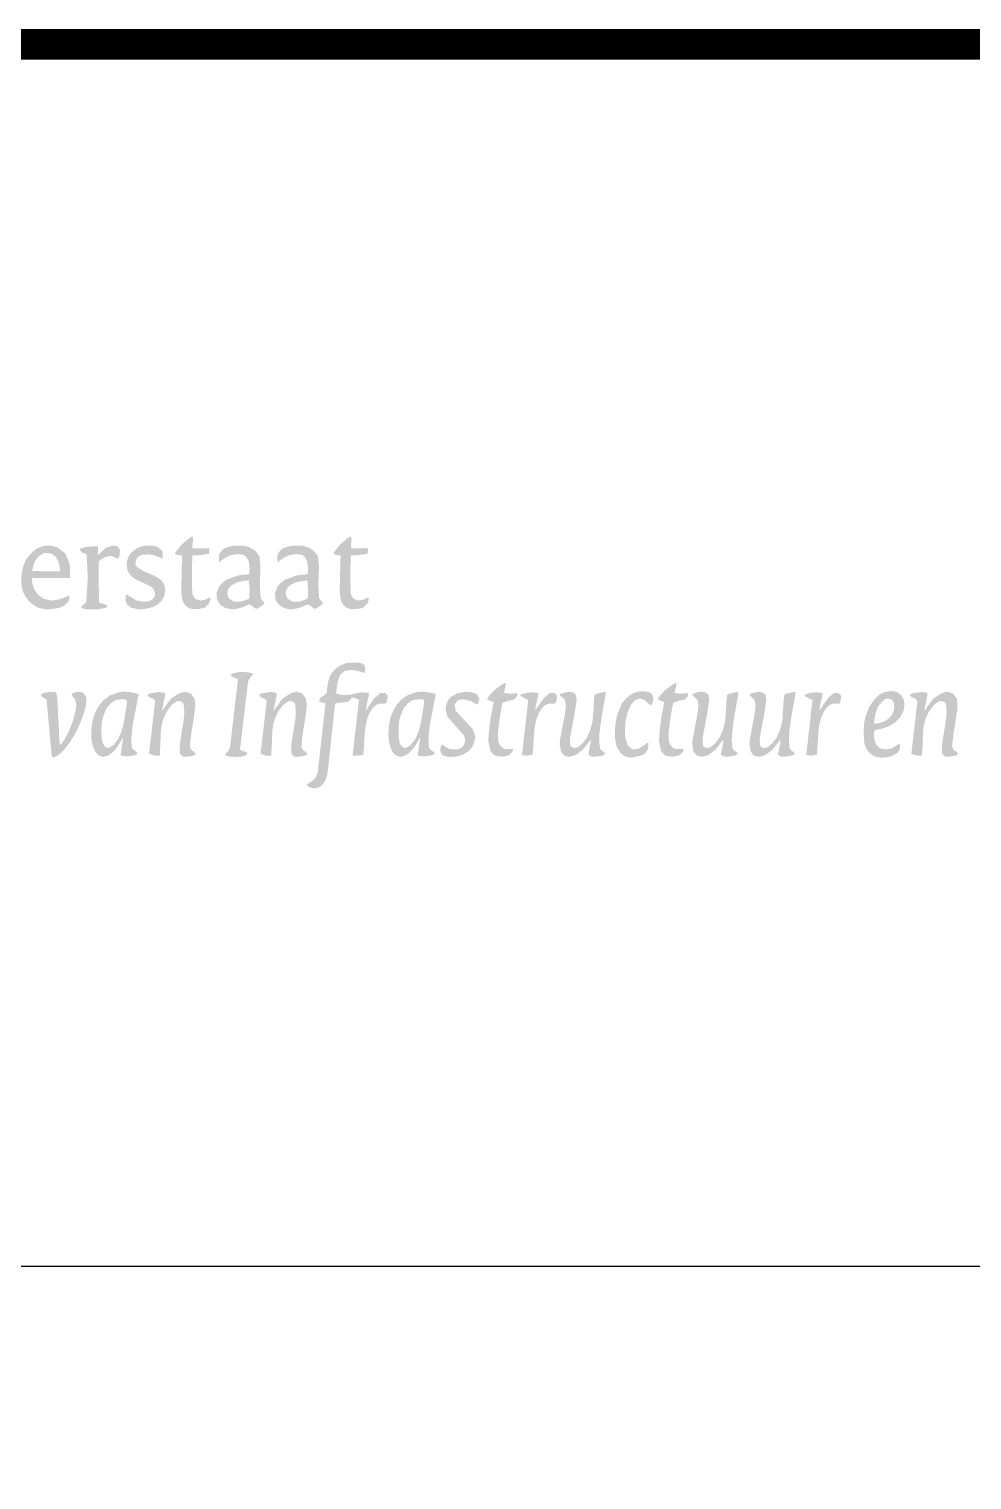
# Model space of a CAD drawing. Extents: x -180 to 14, y -9 to 47.
# Drawn here: x -115.09 to -99.65, y 23.5 to 47.25 of the extents above; entities that cross this region are included whole.
import ezdxf

# ---------------------------------------------------------------- set-up
doc = ezdxf.new("R2010")
doc.units = 0
doc.header["$MEASUREMENT"] = 0
doc.layers.add('TO-XX-STEMPEL', color=7, linetype='CONTINUOUS')
doc.layers.add('TO-XX-STEMPEL @ 1', color=7, linetype='CONTINUOUS')

# ---------------------------------------------------------------- blocks, each defined once
blk = doc.blocks.new('RIJKSLOGO-KLEIN')
at = {"layer": 'TO-XX-STEMPEL @ 1', "linetype": 'Continuous', "lineweight": 0}
h = blk.add_hatch(color=256, dxfattribs=at)
h.paths.add_polyline_path([(58.411, -7.973), (58.332, -7.918), (58.246, -7.882), (58.175, -7.87), (58.136, -7.864), (57.98, -7.859), (57.824, -7.864), (57.763, -7.87), (57.701, -7.876), (57.674, -7.881), (57.622, -7.891), (57.601, -7.914), (57.607, -7.937), (57.674, -7.963), (57.735, -7.984), (57.735, -8.529), (57.721, -9.1), (57.649, -9.164), (57.612, -9.195), (57.629, -9.219), (57.67, -9.228), (57.701, -9.234), (57.802, -9.239), (57.902, -9.234), (57.941, -9.228), (58.016, -9.215), (58.058, -9.184), (58.052, -9.161), (57.985, -9.14), (57.924, -9.125), (57.924, -8.683), (57.972, -8.683), (58.033, -8.696), (58.072, -8.749), (58.172, -8.899), (58.253, -9.017), (58.303, -9.089), (58.376, -9.185), (58.437, -9.232), (58.547, -9.246), (58.659, -9.222), (58.687, -9.203), (58.692, -9.185), (58.632, -9.135), (58.533, -9.063), (58.347, -8.827), (58.206, -8.629), (58.269, -8.598), (58.35, -8.553), (58.406, -8.499), (58.464, -8.401), (58.492, -8.32), (58.497, -8.293), (58.503, -8.226), (58.478, -8.084)])
h.paths.add_polyline_path([(58.3, -8.15), (58.314, -8.254), (58.304, -8.348), (58.27, -8.436), (58.211, -8.51), (58.115, -8.565), (57.993, -8.582), (57.926, -8.577), (57.924, -8.276), (57.924, -7.981), (58.01, -7.981), (58.119, -7.988), (58.23, -8.051)], flags=16)
h.paths.add_polyline_path([(59.098, -7.844), (59.044, -7.784), (58.947, -7.778), (58.906, -7.804), (58.878, -7.846), (58.871, -7.903), (58.889, -7.958), (58.927, -7.999), (58.977, -8.015), (59.056, -7.987), (59.099, -7.92)])
h.paths.add_polyline_path([(59.077, -8.248), (59.081, -8.228), (58.994, -8.215), (58.904, -8.221), (58.87, -8.226), (58.8, -8.239), (58.768, -8.255), (58.759, -8.275), (58.827, -8.326), (58.893, -8.353), (58.893, -8.732), (58.866, -9.138), (58.81, -9.181), (58.781, -9.219), (58.821, -9.239), (58.846, -9.245), (58.945, -9.25), (59.048, -9.245), (59.087, -9.239), (59.157, -9.225), (59.193, -9.194), (59.156, -9.163), (59.104, -9.15), (59.079, -9.142), (59.071, -8.694)])
h.paths.add_polyline_path([(59.644, -8.281), (59.649, -8.245), (59.618, -8.226), (59.562, -8.215), (59.471, -8.221), (59.438, -8.226), (59.368, -8.239), (59.327, -8.27), (59.334, -8.295), (59.401, -8.327), (59.46, -8.353), (59.46, -8.893), (59.449, -9.476), (59.414, -9.564), (59.362, -9.63), (59.299, -9.663), (59.271, -9.677), (59.287, -9.706), (59.326, -9.737), (59.392, -9.751), (59.468, -9.739), (59.53, -9.698), (59.578, -9.639), (59.603, -9.581), (59.616, -9.523), (59.622, -9.495), (59.627, -9.462), (59.633, -9.428), (59.638, -8.855)])
h.paths.add_polyline_path([(59.666, -7.844), (59.611, -7.784), (59.55, -7.771), (59.494, -7.791), (59.454, -7.836), (59.438, -7.902), (59.473, -7.977), (59.544, -8.015), (59.624, -7.987), (59.667, -7.92)])
h.paths.add_polyline_path([(60.179, -7.747), (60.183, -7.722), (60.091, -7.703), (59.995, -7.709), (59.961, -7.714), (59.892, -7.727), (59.85, -7.759), (59.869, -7.79), (59.942, -7.822), (59.995, -7.84), (59.995, -8.476), (59.968, -9.138), (59.912, -9.181), (59.883, -9.219), (59.923, -9.239), (59.948, -9.245), (60.042, -9.25), (60.139, -9.245), (60.173, -9.239), (60.206, -9.234), (60.232, -9.228), (60.271, -9.218), (60.283, -9.194), (60.234, -9.161), (60.179, -9.14), (60.173, -8.927), (60.175, -8.72), (60.248, -8.815), (60.34, -8.933), (60.429, -9.05), (60.536, -9.185), (60.61, -9.238), (60.705, -9.249), (60.801, -9.219), (60.829, -9.185), (60.78, -9.147), (60.703, -9.096), (60.518, -8.876), (60.356, -8.67), (60.358, -8.647), (60.418, -8.605), (60.523, -8.522), (60.614, -8.426), (60.671, -8.343), (60.7, -8.266), (60.692, -8.224), (60.616, -8.215), (60.532, -8.223), (60.507, -8.245), (60.487, -8.309), (60.431, -8.413), (60.292, -8.563), (60.18, -8.659), (60.173, -8.205)])
h.paths.add_polyline_path([(61.165, -8.356), (61.264, -8.349), (61.373, -8.363), (61.475, -8.406), (61.503, -8.418), (61.513, -8.4), (61.507, -8.295), (61.428, -8.227), (61.353, -8.209), (61.28, -8.204), (61.179, -8.215), (61.088, -8.247), (60.989, -8.327), (60.941, -8.404), (60.92, -8.49), (60.926, -8.578), (60.96, -8.664), (61.006, -8.715), (61.087, -8.768), (61.216, -8.826), (61.323, -8.879), (61.368, -8.929), (61.387, -8.988), (61.378, -9.045), (61.341, -9.087), (61.287, -9.115), (61.202, -9.128), (61.078, -9.103), (60.957, -9.028), (60.918, -9.001), (60.904, -9.048), (60.902, -9.094), (60.907, -9.121), (60.93, -9.173), (60.991, -9.222), (61.071, -9.239), (61.105, -9.245), (61.144, -9.25), (61.184, -9.247), (61.247, -9.236), (61.342, -9.214), (61.425, -9.172), (61.49, -9.112), (61.535, -9.037), (61.554, -8.938), (61.535, -8.838), (61.481, -8.764), (61.384, -8.704), (61.296, -8.666), (61.194, -8.624), (61.091, -8.557), (61.068, -8.523), (61.063, -8.486), (61.09, -8.404)])
h.paths.add_polyline_path([(61.914, -8.316), (61.976, -8.288), (62.021, -8.266), (62.031, -8.241), (61.825, -8.215), (61.62, -8.24), (61.623, -8.269), (61.659, -8.293), (61.703, -8.326), (61.754, -8.456), (61.798, -8.582), (61.865, -8.777), (61.931, -8.972), (61.978, -9.101), (62.021, -9.236), (62.068, -9.25), (62.121, -9.24), (62.165, -9.111), (62.204, -8.983), (62.243, -8.861), (62.288, -8.727), (62.345, -8.547), (62.365, -8.49), (62.386, -8.52), (62.399, -8.567), (62.416, -8.627), (62.432, -8.683), (62.449, -8.738), (62.466, -8.794), (62.482, -8.85), (62.499, -8.905), (62.516, -8.961), (62.533, -9.017), (62.549, -9.072), (62.566, -9.132), (62.585, -9.197), (62.608, -9.242), (62.644, -9.25), (62.688, -9.246), (62.718, -9.182), (62.75, -9.099), (62.777, -9.022), (62.805, -8.95), (62.833, -8.877), (62.862, -8.8), (62.878, -8.76), (62.893, -8.721), (62.922, -8.644), (62.95, -8.567), (63.002, -8.429), (63.08, -8.289), (63.111, -8.239), (62.943, -8.215), (62.778, -8.242), (62.84, -8.295), (62.9, -8.328), (62.822, -8.566), (62.744, -8.81), (62.714, -8.906), (62.682, -8.991), (62.671, -8.956), (62.653, -8.895), (62.644, -8.861), (62.634, -8.824), (62.616, -8.76), (62.598, -8.697), (62.588, -8.66), (62.577, -8.621), (62.566, -8.582), (62.556, -8.546), (62.538, -8.482), (62.521, -8.419), (62.51, -8.382), (62.5, -8.345), (62.497, -8.317), (62.522, -8.29), (62.554, -8.239), (62.188, -8.242), (62.248, -8.294), (62.293, -8.32), (62.298, -8.346), (62.288, -8.381), (62.265, -8.454), (62.243, -8.527), (62.215, -8.616), (62.187, -8.705), (62.165, -8.772), (62.125, -8.901), (62.099, -8.977), (62.084, -8.959), (62.07, -8.901), (62.054, -8.844), (62.037, -8.783), (62.02, -8.719), (62.009, -8.683), (61.999, -8.646), (61.982, -8.582), (61.967, -8.527), (61.935, -8.414)])
h.paths.add_polyline_path([(63.907, -8.683), (63.913, -8.551), (63.895, -8.383), (63.837, -8.3), (63.746, -8.238), (63.672, -8.215), (63.646, -8.209), (63.557, -8.204), (63.468, -8.209), (63.434, -8.215), (63.322, -8.25), (63.277, -8.288), (63.242, -8.338), (63.231, -8.385), (63.232, -8.445), (63.237, -8.48), (63.27, -8.45), (63.347, -8.398), (63.427, -8.362), (63.536, -8.344), (63.638, -8.356), (63.683, -8.394), (63.722, -8.467), (63.735, -8.588), (63.726, -8.674), (63.657, -8.683), (63.592, -8.686), (63.54, -8.697), (63.355, -8.765), (63.281, -8.822), (63.227, -8.889), (63.192, -8.991), (63.201, -9.089), (63.251, -9.171), (63.337, -9.227), (63.394, -9.239), (63.421, -9.245), (63.459, -9.25), (63.501, -9.245), (63.531, -9.239), (63.622, -9.215), (63.713, -9.172), (63.744, -9.172), (63.786, -9.203), (63.828, -9.236), (63.859, -9.238), (63.97, -9.165), (63.979, -9.146), (63.96, -9.122), (63.916, -9.068), (63.902, -8.864)])
h.paths.add_polyline_path([(63.721, -8.773), (63.735, -8.921), (63.73, -9.072), (63.673, -9.097), (63.603, -9.117), (63.579, -9.122), (63.492, -9.122), (63.46, -9.112), (63.395, -9.071), (63.367, -8.993), (63.382, -8.921), (63.433, -8.862), (63.536, -8.803), (63.654, -8.783), (63.702, -8.777)], flags=16)
h.paths.add_polyline_path([(64.425, -8.671), (64.433, -8.368), (64.57, -8.36), (64.707, -8.34), (64.714, -8.285), (64.713, -8.249), (64.436, -8.248), (64.436, -8.201), (64.442, -8.148), (64.447, -8.101), (64.441, -8.066), (64.416, -8.059), (64.266, -8.179), (64.147, -8.329), (64.166, -8.35), (64.209, -8.36), (64.257, -8.367), (64.269, -8.391), (64.264, -8.427), (64.258, -8.681), (64.252, -8.942), (64.252, -8.96), (64.258, -9.011), (64.276, -9.11), (64.325, -9.189), (64.373, -9.227), (64.416, -9.239), (64.434, -9.245), (64.522, -9.245), (64.634, -9.225), (64.71, -9.149), (64.728, -9.092), (64.724, -9.056), (64.7, -9.059), (64.641, -9.092), (64.564, -9.106), (64.478, -9.075), (64.451, -9.036), (64.432, -8.989)])
h.paths.add_polyline_path([(65.635, -8.54), (65.623, -8.486), (65.562, -8.337), (65.438, -8.238), (65.359, -8.215), (65.327, -8.209), (65.277, -8.204), (65.19, -8.215), (65.08, -8.261), (64.985, -8.344), (64.912, -8.443), (64.865, -8.561), (64.848, -8.649), (64.842, -8.683), (64.837, -8.766), (64.842, -8.85), (64.848, -8.883), (64.862, -8.949), (64.903, -9.034), (64.972, -9.124), (65.052, -9.189), (65.127, -9.225), (65.193, -9.239), (65.224, -9.245), (65.274, -9.25), (65.327, -9.245), (65.366, -9.239), (65.457, -9.227), (65.538, -9.193), (65.591, -9.143), (65.623, -9.103), (65.627, -9.061), (65.626, -9.018), (65.557, -9.051), (65.466, -9.083), (65.438, -9.089), (65.41, -9.094), (65.382, -9.1), (65.332, -9.106), (65.202, -9.075), (65.115, -9.012), (65.049, -8.916), (65.026, -8.843), (65.02, -8.816), (65.015, -8.774), (65.016, -8.738), (65.638, -8.738), (65.638, -8.641)])
h.paths.add_polyline_path([(65.018, -8.61), (65.029, -8.561), (65.059, -8.465), (65.118, -8.385), (65.219, -8.323), (65.327, -8.334), (65.398, -8.385), (65.446, -8.462), (65.46, -8.521), (65.466, -8.549), (65.471, -8.591), (65.47, -8.627), (65.245, -8.627), (65.017, -8.621)], flags=16)
h.paths.add_polyline_path([(66.106, -8.463), (66.141, -8.434), (66.204, -8.396), (66.267, -8.379), (66.307, -8.377), (66.332, -8.382), (66.415, -8.418), (66.43, -8.413), (66.45, -8.36), (66.455, -8.272), (66.411, -8.217), (66.348, -8.204), (66.227, -8.239), (66.153, -8.306), (66.095, -8.363), (66.094, -8.215), (66.03, -8.215), (65.961, -8.221), (65.922, -8.226), (65.841, -8.24), (65.805, -8.256), (65.795, -8.276), (65.834, -8.318), (65.88, -8.337), (65.908, -8.35), (65.928, -8.737), (65.901, -9.138), (65.845, -9.181), (65.817, -9.219), (65.856, -9.239), (65.881, -9.245), (65.992, -9.25), (66.104, -9.247), (66.163, -9.236), (66.235, -9.22), (66.25, -9.193), (66.208, -9.163), (66.145, -9.15), (66.114, -9.142), (66.106, -8.798)])
h.paths.add_polyline_path([(66.712, -8.523), (66.707, -8.486), (66.734, -8.404), (66.809, -8.356), (66.907, -8.349), (67.017, -8.363), (67.119, -8.406), (67.147, -8.418), (67.156, -8.4), (67.15, -8.295), (67.071, -8.227), (66.996, -8.209), (66.924, -8.204), (66.823, -8.215), (66.732, -8.247), (66.632, -8.327), (66.585, -8.404), (66.564, -8.49), (66.57, -8.578), (66.604, -8.664), (66.65, -8.715), (66.731, -8.768), (66.86, -8.826), (66.967, -8.879), (67.012, -8.929), (67.031, -8.988), (67.021, -9.045), (66.985, -9.087), (66.931, -9.115), (66.846, -9.128), (66.721, -9.103), (66.601, -9.028), (66.561, -9.001), (66.547, -9.048), (66.545, -9.094), (66.551, -9.121), (66.574, -9.173), (66.635, -9.222), (66.715, -9.239), (66.749, -9.245), (66.788, -9.25), (66.827, -9.247), (66.89, -9.236), (66.986, -9.214), (67.068, -9.172), (67.134, -9.112), (67.179, -9.037), (67.197, -8.938), (67.178, -8.838), (67.125, -8.764), (67.028, -8.704), (66.94, -8.666), (66.838, -8.624), (66.735, -8.557)])
h.paths.add_polyline_path([(70.37, -8.36), (70.506, -8.34), (70.513, -8.285), (70.513, -8.249), (70.236, -8.248), (70.236, -8.201), (70.242, -8.148), (70.246, -8.101), (70.241, -8.066), (70.216, -8.059), (70.066, -8.179), (69.947, -8.329), (69.966, -8.35), (70.008, -8.36), (70.057, -8.367), (70.069, -8.391), (70.063, -8.427), (70.058, -8.681), (70.051, -8.942), (70.051, -8.96), (70.058, -9.011), (70.067, -9.087), (70.092, -9.15), (70.124, -9.189), (70.172, -9.227), (70.216, -9.239), (70.233, -9.245), (70.322, -9.245), (70.433, -9.225), (70.509, -9.149), (70.528, -9.092), (70.523, -9.056), (70.499, -9.059), (70.441, -9.092), (70.363, -9.106), (70.277, -9.075), (70.251, -9.036), (70.231, -8.989), (70.225, -8.671), (70.233, -8.368)])
h.paths.add_polyline_path([(69.695, -8.383), (69.636, -8.3), (69.545, -8.238), (69.472, -8.215), (69.445, -8.209), (69.356, -8.204), (69.267, -8.209), (69.234, -8.215), (69.121, -8.25), (69.077, -8.288), (69.042, -8.338), (69.031, -8.385), (69.032, -8.445), (69.037, -8.48), (69.069, -8.45), (69.147, -8.398), (69.227, -8.362), (69.336, -8.344), (69.438, -8.356), (69.483, -8.394), (69.521, -8.467), (69.534, -8.588), (69.526, -8.674), (69.456, -8.683), (69.392, -8.686), (69.34, -8.697), (69.155, -8.765), (69.081, -8.822), (69.027, -8.889), (68.992, -8.991), (69.001, -9.089), (69.051, -9.171), (69.137, -9.227), (69.194, -9.239), (69.22, -9.245), (69.259, -9.25), (69.301, -9.245), (69.331, -9.239), (69.422, -9.215), (69.513, -9.172), (69.544, -9.172), (69.586, -9.203), (69.628, -9.236), (69.659, -9.238), (69.77, -9.165), (69.778, -9.146), (69.759, -9.122), (69.716, -9.068), (69.701, -8.864), (69.707, -8.683), (69.713, -8.551)])
h.paths.add_polyline_path([(69.521, -8.773), (69.534, -8.921), (69.529, -9.072), (69.473, -9.097), (69.403, -9.117), (69.379, -9.122), (69.292, -9.122), (69.26, -9.112), (69.195, -9.071), (69.167, -8.993), (69.181, -8.921), (69.232, -8.862), (69.336, -8.803), (69.453, -8.783), (69.501, -8.777)], flags=16)
h.paths.add_polyline_path([(68.738, -8.383), (68.679, -8.3), (68.588, -8.238), (68.515, -8.215), (68.488, -8.209), (68.399, -8.204), (68.31, -8.209), (68.277, -8.215), (68.164, -8.25), (68.12, -8.288), (68.085, -8.338), (68.074, -8.385), (68.074, -8.445), (68.079, -8.48), (68.112, -8.45), (68.189, -8.398), (68.269, -8.362), (68.378, -8.344), (68.48, -8.356), (68.525, -8.394), (68.564, -8.467), (68.577, -8.588), (68.569, -8.674), (68.499, -8.683), (68.434, -8.686), (68.382, -8.697), (68.198, -8.765), (68.123, -8.822), (68.069, -8.889), (68.034, -8.991), (68.044, -9.089), (68.093, -9.171), (68.179, -9.227), (68.236, -9.239), (68.263, -9.245), (68.302, -9.25), (68.343, -9.245), (68.373, -9.239), (68.464, -9.215), (68.556, -9.172), (68.587, -9.172), (68.628, -9.203), (68.671, -9.236), (68.702, -9.238), (68.812, -9.165), (68.821, -9.146), (68.802, -9.122), (68.759, -9.068), (68.744, -8.864), (68.75, -8.683), (68.755, -8.551)])
h.paths.add_polyline_path([(68.564, -8.773), (68.577, -8.921), (68.572, -9.072), (68.516, -9.097), (68.446, -9.117), (68.421, -9.122), (68.335, -9.122), (68.302, -9.112), (68.237, -9.071), (68.21, -8.993), (68.224, -8.921), (68.275, -8.862), (68.379, -8.803), (68.496, -8.783), (68.544, -8.777)], flags=16)
h.paths.add_polyline_path([(67.639, -8.368), (67.776, -8.36), (67.913, -8.34), (67.92, -8.285), (67.919, -8.249), (67.642, -8.248), (67.642, -8.201), (67.648, -8.148), (67.653, -8.101), (67.647, -8.066), (67.622, -8.059), (67.472, -8.179), (67.353, -8.329), (67.372, -8.35), (67.415, -8.36), (67.463, -8.367), (67.475, -8.391), (67.469, -8.427), (67.464, -8.681), (67.458, -8.942), (67.458, -8.96), (67.464, -9.011), (67.473, -9.087), (67.498, -9.15), (67.531, -9.189), (67.579, -9.227), (67.622, -9.239), (67.64, -9.245), (67.728, -9.245), (67.84, -9.225), (67.916, -9.149), (67.934, -9.092), (67.93, -9.056), (67.906, -9.059), (67.847, -9.092), (67.77, -9.106), (67.684, -9.075), (67.657, -9.036), (67.638, -8.989), (67.631, -8.671)])
h = blk.add_hatch(color=256, dxfattribs=at)
h.paths.add_polyline_path([(68.482, -11.02), (68.488, -10.97), (68.494, -10.92), (68.499, -10.876), (68.505, -10.831), (68.51, -10.781), (68.516, -10.731), (68.521, -10.686), (68.527, -10.642), (68.533, -10.592), (68.538, -10.542), (68.544, -10.491), (68.559, -10.409), (68.6, -10.35), (68.633, -10.313), (68.617, -10.294), (68.581, -10.286), (68.555, -10.28), (68.466, -10.274), (68.377, -10.28), (68.352, -10.286), (68.293, -10.3), (68.266, -10.33), (68.303, -10.361), (68.354, -10.375), (68.387, -10.395), (68.382, -10.43), (68.377, -10.475), (68.371, -10.519), (68.366, -10.569), (68.36, -10.619), (68.354, -10.67), (68.349, -10.72), (68.343, -10.764), (68.338, -10.809), (68.332, -10.859), (68.327, -10.909), (68.321, -10.953), (68.315, -10.998), (68.31, -11.048), (68.304, -11.098), (68.299, -11.148), (68.293, -11.198), (68.288, -11.243), (68.282, -11.287), (68.277, -11.337), (68.271, -11.388), (68.265, -11.438), (68.26, -11.488), (68.254, -11.514), (68.238, -11.557), (68.199, -11.596), (68.176, -11.626), (68.194, -11.646), (68.234, -11.655), (68.263, -11.66), (68.341, -11.666), (68.421, -11.66), (68.451, -11.655), (68.51, -11.641), (68.544, -11.612), (68.523, -11.584), (68.471, -11.57), (68.429, -11.557), (68.419, -11.522), (68.427, -11.488), (68.432, -11.443), (68.438, -11.399), (68.443, -11.349), (68.449, -11.299), (68.455, -11.254), (68.46, -11.209), (68.466, -11.159), (68.471, -11.109), (68.476, -11.068)])
h.paths.add_polyline_path([(69.501, -10.714), (69.44, -10.627), (69.347, -10.597), (69.255, -10.619), (69.114, -10.711), (68.998, -10.871), (68.97, -10.916), (68.972, -10.887), (68.978, -10.859), (68.983, -10.831), (68.989, -10.803), (68.995, -10.775), (69, -10.747), (69.011, -10.697), (69.022, -10.641), (69.01, -10.617), (68.973, -10.606), (68.921, -10.604), (68.872, -10.608), (68.78, -10.622), (68.744, -10.638), (68.733, -10.659), (68.77, -10.695), (68.822, -10.709), (68.858, -10.749), (68.85, -10.809), (68.844, -10.853), (68.839, -10.898), (68.833, -10.948), (68.828, -10.998), (68.822, -11.048), (68.816, -11.098), (68.811, -11.143), (68.805, -11.187), (68.8, -11.237), (68.794, -11.287), (68.789, -11.337), (68.783, -11.388), (68.777, -11.432), (68.772, -11.477), (68.766, -11.527), (68.76, -11.577), (68.756, -11.613), (68.845, -11.643), (68.933, -11.643), (68.933, -11.579), (68.939, -11.51), (68.944, -11.371), (68.95, -11.232), (68.956, -11.193), (68.961, -11.154), (68.967, -11.126), (68.987, -11.049), (69.044, -10.923), (69.134, -10.805), (69.217, -10.751), (69.279, -10.753), (69.321, -10.793), (69.334, -10.917), (69.328, -11.02), (69.323, -11.059), (69.317, -11.098), (69.312, -11.132), (69.306, -11.165), (69.301, -11.198), (69.295, -11.232), (69.29, -11.265), (69.284, -11.299), (69.278, -11.337), (69.273, -11.376), (69.267, -11.415), (69.262, -11.454), (69.256, -11.53), (69.264, -11.617), (69.307, -11.659), (69.392, -11.66), (69.493, -11.641), (69.523, -11.61), (69.49, -11.577), (69.448, -11.551), (69.424, -11.495), (69.429, -11.443), (69.434, -11.393), (69.44, -11.343), (69.445, -11.299), (69.451, -11.254), (69.456, -11.221), (69.462, -11.187), (69.468, -11.154), (69.473, -11.12), (69.479, -11.087), (69.484, -11.054), (69.49, -11.015), (69.495, -10.976), (69.501, -10.937), (69.507, -10.898), (69.512, -10.818)])
h.paths.add_polyline_path([(70.251, -10.689), (70.313, -10.706), (70.369, -10.736), (70.364, -10.753), (70.358, -10.803), (70.353, -10.853), (70.347, -10.903), (70.341, -10.953), (70.336, -11.004), (70.33, -11.054), (70.325, -11.104), (70.319, -11.154), (70.314, -11.198), (70.308, -11.243), (70.302, -11.293), (70.297, -11.343), (70.291, -11.393), (70.286, -11.443), (70.28, -11.493), (70.276, -11.542), (70.268, -11.595), (70.265, -11.644), (70.348, -11.644), (70.439, -11.628), (70.447, -11.514), (70.453, -11.41), (70.458, -11.332), (70.464, -11.254), (70.469, -11.209), (70.475, -11.165), (70.481, -11.137), (70.498, -11.054), (70.539, -10.948), (70.587, -10.871), (70.642, -10.82), (70.696, -10.794), (70.796, -10.793), (70.815, -10.782), (70.826, -10.746), (70.831, -10.72), (70.837, -10.697), (70.829, -10.649), (70.797, -10.621), (70.715, -10.621), (70.625, -10.696), (70.528, -10.832), (70.484, -10.905), (70.486, -10.853), (70.492, -10.825), (70.497, -10.798), (70.503, -10.77), (70.514, -10.72), (70.525, -10.67), (70.531, -10.641), (70.531, -10.627), (70.51, -10.615), (70.425, -10.608), (70.36, -10.612), (70.31, -10.624), (70.245, -10.643), (70.109, -10.653), (69.991, -10.628), (69.996, -10.597), (70.002, -10.553), (70.007, -10.508), (70.013, -10.464), (70.048, -10.34), (70.085, -10.297), (70.141, -10.255), (70.238, -10.241), (70.332, -10.252), (70.418, -10.282), (70.459, -10.286), (70.473, -10.233), (70.459, -10.16), (70.398, -10.13), (70.369, -10.124), (70.269, -10.119), (70.154, -10.13), (70.051, -10.173), (69.97, -10.234), (69.919, -10.295), (69.883, -10.365), (69.868, -10.418), (69.863, -10.441), (69.857, -10.475), (69.852, -10.508), (69.846, -10.553), (69.839, -10.62), (69.791, -10.662), (69.733, -10.699), (69.713, -10.752), (69.769, -10.776), (69.824, -10.79), (69.818, -10.809), (69.813, -10.853), (69.807, -10.898), (69.802, -10.948), (69.796, -10.998), (69.79, -11.048), (69.785, -11.098), (69.779, -11.148), (69.774, -11.198), (69.768, -11.248), (69.763, -11.299), (69.757, -11.349), (69.751, -11.399), (69.746, -11.443), (69.74, -11.488), (69.735, -11.538), (69.729, -11.588), (69.724, -11.638), (69.718, -11.688), (69.713, -11.738), (69.707, -11.788), (69.701, -11.838), (69.691, -11.923), (69.66, -11.996), (69.611, -12.053), (69.546, -12.093), (69.512, -12.118), (69.535, -12.15), (69.579, -12.167), (69.599, -12.172), (69.639, -12.178), (69.712, -12.165), (69.776, -12.117), (69.826, -12.029), (69.846, -11.957), (69.852, -11.933), (69.857, -11.888), (69.863, -11.844), (69.868, -11.794), (69.874, -11.744), (69.879, -11.688), (69.885, -11.632), (69.891, -11.582), (69.896, -11.532), (69.902, -11.482), (69.907, -11.432), (69.913, -11.376), (69.918, -11.321), (69.924, -11.271), (69.93, -11.221), (69.935, -11.17), (69.941, -11.12), (69.946, -11.065), (69.952, -11.009), (69.957, -10.959), (69.963, -10.909), (69.969, -10.855), (69.977, -10.791), (70.063, -10.775), (70.174, -10.764), (70.227, -10.734), (70.247, -10.702)])
h.paths.add_polyline_path([(71.61, -10.709), (71.616, -10.681), (71.622, -10.652), (71.626, -10.64), (71.566, -10.619), (71.538, -10.614), (71.505, -10.608), (71.471, -10.603), (71.399, -10.597), (71.328, -10.601), (71.28, -10.613), (71.157, -10.658), (71.046, -10.739), (70.976, -10.827), (70.937, -10.891), (70.916, -10.941), (70.882, -11.021), (70.87, -11.081), (70.865, -11.109), (70.859, -11.148), (70.854, -11.187), (70.848, -11.287), (70.854, -11.388), (70.859, -11.416), (70.881, -11.503), (70.918, -11.584), (70.973, -11.641), (71.038, -11.666), (71.112, -11.649), (71.187, -11.601), (71.262, -11.521), (71.332, -11.41), (71.367, -11.347), (71.366, -11.388), (71.36, -11.427), (71.354, -11.465), (71.349, -11.499), (71.343, -11.532), (71.338, -11.571), (71.332, -11.611), (71.327, -11.63), (71.347, -11.647), (71.427, -11.655), (71.492, -11.651), (71.541, -11.64), (71.597, -11.624), (71.604, -11.598), (71.579, -11.573), (71.539, -11.549), (71.512, -11.512), (71.505, -11.399), (71.51, -11.299), (71.516, -11.248), (71.521, -11.198), (71.527, -11.154), (71.533, -11.109), (71.538, -11.081), (71.544, -11.054), (71.549, -11.026), (71.555, -10.998), (71.56, -10.97), (71.566, -10.942), (71.571, -10.914), (71.577, -10.887), (71.583, -10.859), (71.588, -10.831), (71.594, -10.798), (71.599, -10.764), (71.605, -10.736)])
h.paths.add_polyline_path([(71.43, -10.728), (71.432, -10.786), (71.427, -10.825), (71.421, -10.864), (71.416, -10.898), (71.41, -10.931), (71.405, -10.965), (71.399, -10.998), (71.393, -11.031), (71.388, -11.065), (71.382, -11.093), (71.377, -11.12), (71.371, -11.148), (71.345, -11.243), (71.288, -11.374), (71.215, -11.469), (71.143, -11.514), (71.107, -11.517), (71.096, -11.51), (71.069, -11.491), (71.036, -11.445), (71.026, -11.389), (71.02, -11.365), (71.015, -11.237), (71.02, -11.109), (71.026, -11.081), (71.05, -10.984), (71.099, -10.868), (71.169, -10.786), (71.251, -10.733), (71.353, -10.72)], flags=16)
h.paths.add_polyline_path([(71.988, -10.734), (72.075, -10.72), (72.204, -10.752), (72.249, -10.779), (72.281, -10.803), (72.303, -10.804), (72.322, -10.775), (72.34, -10.714), (72.302, -10.642), (72.22, -10.608), (72.195, -10.603), (72.117, -10.597), (71.975, -10.622), (71.866, -10.687), (71.829, -10.734), (71.797, -10.8), (71.783, -10.881), (71.815, -11.006), (71.95, -11.159), (72.086, -11.315), (72.105, -11.382), (72.097, -11.445), (72.063, -11.499), (72.007, -11.536), (71.93, -11.543), (71.838, -11.531), (71.765, -11.488), (71.728, -11.46), (71.708, -11.493), (71.696, -11.547), (71.708, -11.599), (71.738, -11.639), (71.782, -11.655), (71.803, -11.66), (71.875, -11.666), (71.99, -11.654), (72.089, -11.618), (72.172, -11.56), (72.235, -11.481), (72.274, -11.348), (72.234, -11.214), (72.09, -11.06), (71.948, -10.906), (71.933, -10.805)])
h.paths.add_polyline_path([(72.662, -11.098), (72.668, -11.054), (72.674, -11.02), (72.679, -10.987), (72.685, -10.953), (72.69, -10.92), (72.696, -10.887), (72.701, -10.853), (72.707, -10.825), (72.714, -10.78), (72.797, -10.751), (72.904, -10.727), (72.949, -10.681), (72.962, -10.636), (72.945, -10.619), (72.918, -10.625), (72.826, -10.63), (72.74, -10.616), (72.746, -10.597), (72.751, -10.569), (72.757, -10.542), (72.763, -10.514), (72.769, -10.485), (72.774, -10.465), (72.761, -10.453), (72.703, -10.482), (72.584, -10.572), (72.489, -10.675), (72.463, -10.726), (72.519, -10.748), (72.573, -10.769), (72.568, -10.786), (72.562, -10.814), (72.557, -10.842), (72.551, -10.87), (72.546, -10.898), (72.54, -10.931), (72.534, -10.965), (72.529, -10.992), (72.523, -11.02), (72.518, -11.065), (72.512, -11.109), (72.507, -11.154), (72.501, -11.198), (72.495, -11.254), (72.49, -11.31), (72.484, -11.393), (72.514, -11.556), (72.55, -11.61), (72.603, -11.648), (72.713, -11.661), (72.816, -11.639), (72.872, -11.59), (72.896, -11.543), (72.865, -11.534), (72.757, -11.537), (72.713, -11.515), (72.673, -11.47), (72.647, -11.417), (72.64, -11.321), (72.646, -11.243), (72.651, -11.193), (72.657, -11.143)])
h.paths.add_polyline_path([(73.311, -10.948), (73.358, -10.871), (73.413, -10.82), (73.468, -10.794), (73.567, -10.793), (73.587, -10.782), (73.597, -10.746), (73.603, -10.72), (73.609, -10.697), (73.6, -10.649), (73.568, -10.621), (73.487, -10.621), (73.397, -10.696), (73.3, -10.832), (73.255, -10.905), (73.258, -10.853), (73.264, -10.825), (73.269, -10.798), (73.275, -10.77), (73.286, -10.72), (73.297, -10.67), (73.303, -10.641), (73.303, -10.627), (73.281, -10.615), (73.197, -10.608), (73.132, -10.612), (73.082, -10.624), (73.021, -10.64), (73.008, -10.665), (73.075, -10.703), (73.141, -10.736), (73.135, -10.753), (73.13, -10.803), (73.124, -10.853), (73.119, -10.903), (73.113, -10.953), (73.108, -11.004), (73.102, -11.054), (73.097, -11.104), (73.091, -11.154), (73.085, -11.198), (73.08, -11.243), (73.074, -11.293), (73.069, -11.343), (73.063, -11.393), (73.058, -11.443), (73.052, -11.493), (73.046, -11.543), (73.041, -11.587), (73.035, -11.635), (73.116, -11.644), (73.211, -11.628), (73.219, -11.514), (73.225, -11.41), (73.23, -11.332), (73.236, -11.254), (73.241, -11.209), (73.247, -11.165), (73.252, -11.137), (73.27, -11.054)])
h.paths.add_polyline_path([(73.915, -10.842), (73.92, -10.798), (73.926, -10.753), (73.931, -10.717), (73.917, -10.647), (73.873, -10.609), (73.805, -10.597), (73.694, -10.622), (73.66, -10.637), (73.654, -10.653), (73.69, -10.688), (73.739, -10.735), (73.753, -10.822), (73.748, -10.887), (73.742, -10.926), (73.737, -10.965), (73.731, -10.998), (73.725, -11.031), (73.72, -11.059), (73.714, -11.087), (73.709, -11.115), (73.703, -11.143), (73.698, -11.176), (73.692, -11.209), (73.687, -11.237), (73.681, -11.265), (73.675, -11.293), (73.67, -11.321), (73.664, -11.349), (73.659, -11.376), (73.653, -11.457), (73.673, -11.572), (73.707, -11.622), (73.749, -11.654), (73.826, -11.661), (73.918, -11.634), (74.037, -11.54), (74.136, -11.412), (74.158, -11.382), (74.16, -11.432), (74.154, -11.46), (74.148, -11.488), (74.143, -11.516), (74.137, -11.543), (74.132, -11.571), (74.126, -11.599), (74.121, -11.628), (74.174, -11.659), (74.232, -11.661), (74.276, -11.655), (74.357, -11.642), (74.399, -11.611), (74.372, -11.577), (74.338, -11.56), (74.311, -11.519), (74.299, -11.389), (74.304, -11.287), (74.31, -11.237), (74.315, -11.187), (74.321, -11.143), (74.327, -11.098), (74.332, -11.059), (74.338, -11.02), (74.343, -10.989), (74.371, -10.831), (74.377, -10.798), (74.382, -10.764), (74.388, -10.736), (74.395, -10.7), (74.399, -10.675), (74.405, -10.641), (74.409, -10.615), (74.402, -10.599), (74.338, -10.611), (74.249, -10.633), (74.224, -10.65), (74.221, -10.681), (74.215, -10.72), (74.21, -10.803), (74.207, -10.897), (74.199, -10.97), (74.195, -11.052), (74.184, -11.108), (74.151, -11.232), (74.096, -11.353), (74.022, -11.448), (73.949, -11.507), (73.881, -11.52), (73.831, -11.487), (73.82, -11.409), (73.826, -11.343), (73.831, -11.31), (73.837, -11.276), (73.842, -11.248), (73.848, -11.221), (73.853, -11.187), (73.859, -11.154), (73.865, -11.126), (73.87, -11.098), (73.876, -11.07), (73.881, -11.042), (73.887, -11.015), (73.892, -10.987), (73.898, -10.948), (73.904, -10.909), (73.909, -10.876)])
h.paths.add_polyline_path([(74.727, -11.12), (74.733, -11.081), (74.738, -11.042), (74.744, -11.02), (74.768, -10.928), (74.823, -10.807), (74.878, -10.742), (74.959, -10.709), (75.033, -10.73), (75.103, -10.788), (75.145, -10.825), (75.163, -10.795), (75.183, -10.748), (75.187, -10.691), (75.169, -10.643), (75.133, -10.61), (75.081, -10.597), (75.056, -10.592), (74.967, -10.592), (74.939, -10.597), (74.88, -10.611), (74.809, -10.648), (74.737, -10.71), (74.672, -10.786), (74.593, -10.981), (74.577, -11.059), (74.571, -11.087), (74.566, -11.137), (74.56, -11.187), (74.555, -11.276), (74.56, -11.365), (74.566, -11.404), (74.579, -11.473), (74.61, -11.542), (74.656, -11.606), (74.716, -11.652), (74.758, -11.666), (74.775, -11.671), (74.836, -11.677), (75.007, -11.635), (75.058, -11.602), (75.107, -11.514), (75.104, -11.428), (75.049, -11.46), (74.957, -11.525), (74.889, -11.541), (74.831, -11.536), (74.764, -11.469), (74.733, -11.37), (74.727, -11.343), (74.722, -11.232)])
h.paths.add_polyline_path([(75.468, -11.02), (75.473, -10.987), (75.479, -10.953), (75.484, -10.92), (75.49, -10.887), (75.495, -10.853), (75.501, -10.825), (75.508, -10.78), (75.591, -10.751), (75.698, -10.727), (75.743, -10.681), (75.756, -10.636), (75.739, -10.619), (75.712, -10.625), (75.62, -10.63), (75.534, -10.616), (75.54, -10.597), (75.546, -10.569), (75.551, -10.542), (75.557, -10.514), (75.563, -10.485), (75.568, -10.465), (75.555, -10.453), (75.497, -10.482), (75.378, -10.572), (75.283, -10.675), (75.257, -10.726), (75.313, -10.748), (75.367, -10.769), (75.362, -10.786), (75.356, -10.814), (75.351, -10.842), (75.345, -10.87), (75.34, -10.898), (75.334, -10.931), (75.328, -10.965), (75.323, -10.992), (75.317, -11.02), (75.312, -11.065), (75.306, -11.109), (75.301, -11.154), (75.295, -11.198), (75.289, -11.254), (75.284, -11.31), (75.278, -11.393), (75.308, -11.556), (75.344, -11.61), (75.397, -11.648), (75.507, -11.661), (75.61, -11.639), (75.666, -11.59), (75.69, -11.543), (75.659, -11.534), (75.551, -11.537), (75.507, -11.515), (75.467, -11.47), (75.441, -11.417), (75.434, -11.321), (75.44, -11.243), (75.445, -11.193), (75.451, -11.143), (75.456, -11.098), (75.462, -11.054)])
h.paths.add_polyline_path([(76.052, -11.042), (76.058, -11.015), (76.063, -10.987), (76.069, -10.948), (76.074, -10.909), (76.08, -10.876), (76.085, -10.842), (76.091, -10.798), (76.097, -10.753), (76.102, -10.717), (76.088, -10.647), (76.044, -10.609), (75.981, -10.598), (75.923, -10.603), (75.864, -10.622), (75.831, -10.637), (75.824, -10.653), (75.861, -10.688), (75.91, -10.735), (75.924, -10.822), (75.918, -10.887), (75.913, -10.926), (75.907, -10.965), (75.902, -10.998), (75.896, -11.031), (75.891, -11.059), (75.885, -11.087), (75.879, -11.115), (75.874, -11.143), (75.868, -11.176), (75.863, -11.209), (75.857, -11.237), (75.852, -11.265), (75.846, -11.293), (75.84, -11.321), (75.835, -11.349), (75.829, -11.376), (75.824, -11.457), (75.843, -11.572), (75.878, -11.622), (75.92, -11.654), (75.997, -11.661), (76.088, -11.634), (76.208, -11.54), (76.306, -11.412), (76.328, -11.382), (76.33, -11.432), (76.325, -11.46), (76.319, -11.488), (76.314, -11.516), (76.308, -11.543), (76.302, -11.571), (76.297, -11.599), (76.292, -11.628), (76.345, -11.659), (76.402, -11.661), (76.447, -11.655), (76.528, -11.642), (76.57, -11.611), (76.542, -11.577), (76.508, -11.56), (76.482, -11.519), (76.469, -11.389), (76.475, -11.287), (76.481, -11.237), (76.486, -11.187), (76.492, -11.143), (76.497, -11.098), (76.503, -11.059), (76.508, -11.02), (76.514, -10.987), (76.52, -10.953), (76.525, -10.926), (76.531, -10.898), (76.536, -10.864), (76.542, -10.831), (76.547, -10.798), (76.553, -10.764), (76.558, -10.736), (76.564, -10.709), (76.57, -10.675), (76.576, -10.641), (76.58, -10.615), (76.573, -10.599), (76.508, -10.611), (76.42, -10.633), (76.395, -10.65), (76.392, -10.681), (76.386, -10.72), (76.38, -10.803), (76.375, -10.887), (76.369, -10.97), (76.366, -11.052), (76.355, -11.108), (76.322, -11.232), (76.267, -11.353), (76.192, -11.448), (76.119, -11.507), (76.052, -11.52), (76.002, -11.487), (75.991, -11.409), (75.996, -11.343), (76.002, -11.31), (76.007, -11.276), (76.013, -11.248), (76.019, -11.221), (76.024, -11.187), (76.03, -11.154), (76.035, -11.126), (76.041, -11.098), (76.046, -11.07)])
h.paths.add_polyline_path([(76.97, -11.126), (76.976, -11.098), (76.981, -11.07), (76.987, -11.042), (76.993, -11.015), (76.998, -10.987), (77.004, -10.948), (77.009, -10.909), (77.015, -10.876), (77.02, -10.842), (77.026, -10.798), (77.032, -10.753), (77.037, -10.717), (77.023, -10.647), (76.979, -10.609), (76.911, -10.597), (76.799, -10.622), (76.766, -10.637), (76.759, -10.653), (76.796, -10.688), (76.845, -10.735), (76.859, -10.822), (76.853, -10.887), (76.848, -10.926), (76.842, -10.965), (76.837, -10.998), (76.831, -11.031), (76.826, -11.059), (76.82, -11.087), (76.815, -11.115), (76.809, -11.143), (76.803, -11.176), (76.798, -11.209), (76.792, -11.237), (76.787, -11.265), (76.781, -11.293), (76.776, -11.321), (76.77, -11.349), (76.764, -11.376), (76.759, -11.457), (76.778, -11.572), (76.813, -11.622), (76.855, -11.654), (76.932, -11.661), (77.023, -11.634), (77.143, -11.54), (77.241, -11.412), (77.264, -11.382), (77.265, -11.432), (77.26, -11.46), (77.254, -11.488), (77.249, -11.516), (77.243, -11.543), (77.238, -11.571), (77.232, -11.599), (77.227, -11.628), (77.28, -11.659), (77.337, -11.661), (77.382, -11.655), (77.463, -11.642), (77.505, -11.611), (77.477, -11.577), (77.443, -11.56), (77.417, -11.519), (77.404, -11.389), (77.41, -11.287), (77.416, -11.237), (77.421, -11.187), (77.427, -11.143), (77.432, -11.098), (77.438, -11.059), (77.443, -11.02), (77.449, -10.987), (77.455, -10.953), (77.46, -10.926), (77.466, -10.898), (77.471, -10.864), (77.477, -10.831), (77.482, -10.798), (77.488, -10.764), (77.494, -10.736), (77.499, -10.709), (77.505, -10.675), (77.511, -10.641), (77.515, -10.615), (77.508, -10.599), (77.443, -10.611), (77.355, -10.633), (77.33, -10.65), (77.327, -10.681), (77.321, -10.72), (77.315, -10.803), (77.31, -10.887), (77.304, -10.97), (77.301, -11.052), (77.29, -11.108), (77.257, -11.232), (77.202, -11.353), (77.127, -11.448), (77.054, -11.507), (76.987, -11.52), (76.937, -11.487), (76.926, -11.409), (76.931, -11.343), (76.937, -11.31), (76.943, -11.276), (76.948, -11.248), (76.954, -11.221), (76.959, -11.187), (76.965, -11.154)])
h.paths.add_polyline_path([(77.923, -11.054), (77.964, -10.948), (78.011, -10.871), (78.066, -10.82), (78.121, -10.794), (78.22, -10.793), (78.24, -10.782), (78.251, -10.746), (78.256, -10.72), (78.262, -10.697), (78.253, -10.649), (78.221, -10.621), (78.14, -10.621), (78.05, -10.696), (77.953, -10.832), (77.908, -10.905), (77.911, -10.853), (77.917, -10.825), (77.922, -10.798), (77.928, -10.77), (77.939, -10.72), (77.95, -10.67), (77.956, -10.641), (77.956, -10.627), (77.934, -10.615), (77.85, -10.608), (77.785, -10.612), (77.735, -10.624), (77.674, -10.64), (77.661, -10.665), (77.728, -10.703), (77.794, -10.736), (77.789, -10.753), (77.783, -10.803), (77.777, -10.853), (77.772, -10.903), (77.766, -10.953), (77.761, -11.004), (77.755, -11.054), (77.75, -11.104), (77.744, -11.154), (77.738, -11.198), (77.733, -11.243), (77.727, -11.293), (77.722, -11.343), (77.716, -11.393), (77.711, -11.443), (77.705, -11.493), (77.699, -11.543), (77.694, -11.587), (77.688, -11.635), (77.769, -11.644), (77.864, -11.628), (77.872, -11.514), (77.878, -11.41), (77.883, -11.332), (77.889, -11.254), (77.894, -11.209), (77.9, -11.165), (77.905, -11.137)])
h = blk.add_hatch(color=256, dxfattribs=at)
h.paths.add_polyline_path([(65.898, -10.672), (65.845, -10.611), (65.762, -10.596), (65.678, -10.623), (65.661, -10.648), (65.681, -10.676), (65.72, -10.72), (65.738, -10.809), (65.733, -10.876), (65.727, -10.903), (65.712, -10.976), (65.67, -11.117), (65.612, -11.26), (65.539, -11.39), (65.484, -11.467), (65.471, -11.452), (65.466, -11.421), (65.46, -11.315), (65.455, -11.209), (65.449, -11.104), (65.444, -10.998), (65.438, -10.898), (65.433, -10.798), (65.427, -10.7), (65.418, -10.638), (65.401, -10.608), (65.371, -10.603), (65.293, -10.603), (65.258, -10.608), (65.194, -10.621), (65.161, -10.647), (65.167, -10.677), (65.21, -10.697), (65.252, -10.729), (65.26, -10.803), (65.265, -10.864), (65.271, -10.926), (65.277, -10.987), (65.282, -11.048), (65.288, -11.109), (65.293, -11.17), (65.299, -11.232), (65.304, -11.293), (65.31, -11.354), (65.315, -11.415), (65.321, -11.477), (65.327, -11.538), (65.332, -11.599), (65.338, -11.641), (65.342, -11.672), (65.371, -11.673), (65.449, -11.634), (65.533, -11.556), (65.634, -11.425), (65.722, -11.285), (65.75, -11.226), (65.782, -11.156), (65.822, -11.063), (65.839, -11.019), (65.871, -10.926), (65.894, -10.825), (65.9, -10.798), (65.905, -10.742)])
h.paths.add_polyline_path([(66.746, -10.709), (66.751, -10.681), (66.758, -10.652), (66.762, -10.64), (66.701, -10.619), (66.674, -10.614), (66.64, -10.608), (66.607, -10.603), (66.534, -10.597), (66.464, -10.601), (66.415, -10.613), (66.292, -10.658), (66.181, -10.739), (66.111, -10.827), (66.072, -10.891), (66.051, -10.941), (66.018, -11.021), (66.006, -11.081), (66, -11.109), (65.995, -11.148), (65.989, -11.187), (65.983, -11.287), (65.989, -11.388), (65.995, -11.416), (66.016, -11.503), (66.053, -11.584), (66.108, -11.641), (66.173, -11.666), (66.247, -11.649), (66.323, -11.601), (66.397, -11.521), (66.468, -11.41), (66.503, -11.347), (66.501, -11.388), (66.495, -11.427), (66.49, -11.465), (66.484, -11.499), (66.479, -11.532), (66.473, -11.571), (66.467, -11.611), (66.463, -11.63), (66.483, -11.647), (66.562, -11.655), (66.627, -11.651), (66.677, -11.64), (66.732, -11.624), (66.74, -11.598), (66.714, -11.573), (66.674, -11.549), (66.648, -11.512), (66.64, -11.399), (66.646, -11.299), (66.651, -11.248), (66.657, -11.198), (66.662, -11.154), (66.668, -11.109), (66.674, -11.081), (66.679, -11.054), (66.685, -11.026), (66.69, -10.998), (66.696, -10.97), (66.701, -10.942), (66.707, -10.914), (66.713, -10.887), (66.718, -10.859), (66.724, -10.831), (66.729, -10.798), (66.735, -10.764), (66.74, -10.736)])
h.paths.add_polyline_path([(66.565, -10.728), (66.568, -10.786), (66.562, -10.825), (66.557, -10.864), (66.551, -10.898), (66.546, -10.931), (66.54, -10.965), (66.534, -10.998), (66.529, -11.031), (66.523, -11.065), (66.518, -11.093), (66.512, -11.12), (66.507, -11.148), (66.481, -11.243), (66.423, -11.374), (66.351, -11.469), (66.278, -11.514), (66.242, -11.517), (66.231, -11.51), (66.204, -11.491), (66.174, -11.44), (66.156, -11.365), (66.15, -11.237), (66.156, -11.109), (66.162, -11.081), (66.186, -10.984), (66.234, -10.868), (66.305, -10.786), (66.386, -10.733), (66.488, -10.72)], flags=16)
h.paths.add_polyline_path([(67.615, -10.627), (67.522, -10.597), (67.43, -10.619), (67.289, -10.711), (67.172, -10.871), (67.144, -10.916), (67.147, -10.887), (67.152, -10.859), (67.158, -10.831), (67.163, -10.803), (67.169, -10.775), (67.174, -10.747), (67.186, -10.697), (67.196, -10.641), (67.185, -10.617), (67.147, -10.606), (67.095, -10.604), (67.046, -10.608), (66.954, -10.622), (66.918, -10.638), (66.908, -10.659), (66.944, -10.695), (66.996, -10.709), (67.032, -10.749), (67.024, -10.809), (67.019, -10.853), (67.013, -10.898), (67.008, -10.948), (67.002, -10.998), (66.996, -11.048), (66.991, -11.098), (66.985, -11.143), (66.98, -11.187), (66.974, -11.237), (66.969, -11.287), (66.963, -11.337), (66.957, -11.388), (66.952, -11.432), (66.946, -11.477), (66.941, -11.527), (66.935, -11.577), (66.93, -11.613), (67.019, -11.643), (67.108, -11.643), (67.108, -11.579), (67.113, -11.51), (67.119, -11.371), (67.124, -11.232), (67.13, -11.193), (67.136, -11.154), (67.141, -11.126), (67.161, -11.049), (67.219, -10.923), (67.308, -10.805), (67.391, -10.751), (67.454, -10.753), (67.495, -10.793), (67.508, -10.917), (67.503, -11.02), (67.497, -11.059), (67.492, -11.098), (67.486, -11.132), (67.481, -11.165), (67.475, -11.198), (67.469, -11.232), (67.464, -11.265), (67.458, -11.299), (67.453, -11.337), (67.447, -11.376), (67.442, -11.415), (67.436, -11.454), (67.431, -11.53), (67.439, -11.617), (67.482, -11.659), (67.567, -11.66), (67.668, -11.641), (67.697, -11.61), (67.664, -11.577), (67.622, -11.551), (67.599, -11.495), (67.603, -11.443), (67.609, -11.393), (67.614, -11.343), (67.62, -11.299), (67.625, -11.254), (67.631, -11.221), (67.636, -11.187), (67.642, -11.154), (67.648, -11.12), (67.653, -11.087), (67.659, -11.054), (67.664, -11.015), (67.67, -10.976), (67.675, -10.937), (67.681, -10.898), (67.687, -10.818), (67.675, -10.714)])
h = blk.add_hatch(color=256, dxfattribs=at)
h.paths.add_polyline_path([(79.244, -10.652), (79.171, -10.599), (79.08, -10.586), (78.974, -10.602), (78.88, -10.647), (78.804, -10.722), (78.718, -10.85), (78.662, -10.995), (78.64, -11.098), (78.635, -11.132), (78.629, -11.276), (78.642, -11.456), (78.677, -11.536), (78.726, -11.602), (78.79, -11.646), (78.843, -11.666), (78.86, -11.671), (78.927, -11.677), (78.996, -11.671), (79.024, -11.666), (79.083, -11.652), (79.149, -11.62), (79.19, -11.589), (79.227, -11.519), (79.222, -11.449), (79.184, -11.463), (79.094, -11.523), (78.989, -11.543), (78.892, -11.524), (78.833, -11.462), (78.806, -11.382), (78.796, -11.29), (78.804, -11.238), (78.827, -11.221), (78.861, -11.217), (78.914, -11.206), (79.037, -11.165), (79.155, -11.094), (79.236, -10.999), (79.284, -10.901), (79.298, -10.814), (79.29, -10.736)])
h.paths.add_polyline_path([(79.123, -10.779), (79.13, -10.842), (79.124, -10.887), (79.119, -10.914), (79.097, -10.969), (79.037, -11.038), (78.963, -11.086), (78.889, -11.109), (78.863, -11.115), (78.829, -11.12), (78.8, -11.116), (78.802, -11.092), (78.807, -11.039), (78.825, -10.941), (78.864, -10.841), (78.935, -10.756), (78.984, -10.716), (79.027, -10.709), (79.088, -10.727)], flags=16)
h.paths.add_polyline_path([(80.154, -10.714), (80.093, -10.627), (80, -10.597), (79.908, -10.619), (79.767, -10.711), (79.651, -10.871), (79.623, -10.916), (79.625, -10.887), (79.631, -10.859), (79.636, -10.831), (79.642, -10.803), (79.648, -10.775), (79.653, -10.747), (79.664, -10.697), (79.675, -10.641), (79.663, -10.617), (79.626, -10.606), (79.574, -10.604), (79.525, -10.608), (79.433, -10.622), (79.397, -10.638), (79.386, -10.659), (79.423, -10.695), (79.475, -10.709), (79.511, -10.749), (79.503, -10.809), (79.497, -10.853), (79.492, -10.898), (79.486, -10.948), (79.481, -10.998), (79.475, -11.048), (79.469, -11.098), (79.464, -11.143), (79.458, -11.187), (79.453, -11.237), (79.447, -11.287), (79.442, -11.337), (79.436, -11.388), (79.43, -11.432), (79.425, -11.477), (79.419, -11.527), (79.413, -11.577), (79.409, -11.613), (79.498, -11.643), (79.586, -11.643), (79.586, -11.579), (79.592, -11.51), (79.597, -11.371), (79.603, -11.232), (79.609, -11.193), (79.614, -11.154), (79.62, -11.126), (79.64, -11.049), (79.697, -10.923), (79.787, -10.805), (79.87, -10.751), (79.932, -10.753), (79.974, -10.793), (79.987, -10.917), (79.981, -11.02), (79.976, -11.059), (79.97, -11.098), (79.965, -11.132), (79.959, -11.165), (79.954, -11.198), (79.948, -11.232), (79.943, -11.265), (79.937, -11.299), (79.931, -11.337), (79.926, -11.376), (79.92, -11.415), (79.915, -11.454), (79.909, -11.53), (79.917, -11.617), (79.96, -11.659), (80.045, -11.66), (80.146, -11.641), (80.176, -11.61), (80.143, -11.577), (80.101, -11.551), (80.077, -11.495), (80.082, -11.443), (80.087, -11.393), (80.093, -11.343), (80.098, -11.299), (80.104, -11.254), (80.109, -11.221), (80.115, -11.187), (80.121, -11.154), (80.126, -11.12), (80.132, -11.087), (80.137, -11.054), (80.143, -11.015), (80.148, -10.976), (80.154, -10.937), (80.16, -10.898), (80.165, -10.818)])

msp = doc.modelspace()

# ---------------------------------------------------------------- linework, layer by layer
at = {"layer": 'TO-XX-STEMPEL'}
msp.add_line((-180, 27), (0, 27), dxfattribs=at)
at = {"layer": 'TO-XX-STEMPEL', "const_width": 0.5}
msp.add_lwpolyline([(0, 0), (0, 47), (-180, 47), (-180, 0), (0, 0)], dxfattribs=at)

# ---------------------------------------------------------------- block references
at = {"layer": 'TO-XX-STEMPEL'}
msp.add_blockref('RIJKSLOGO-KLEIN', (-180.053, 47), dxfattribs=at)

doc.saveas('drawing.dxf')
